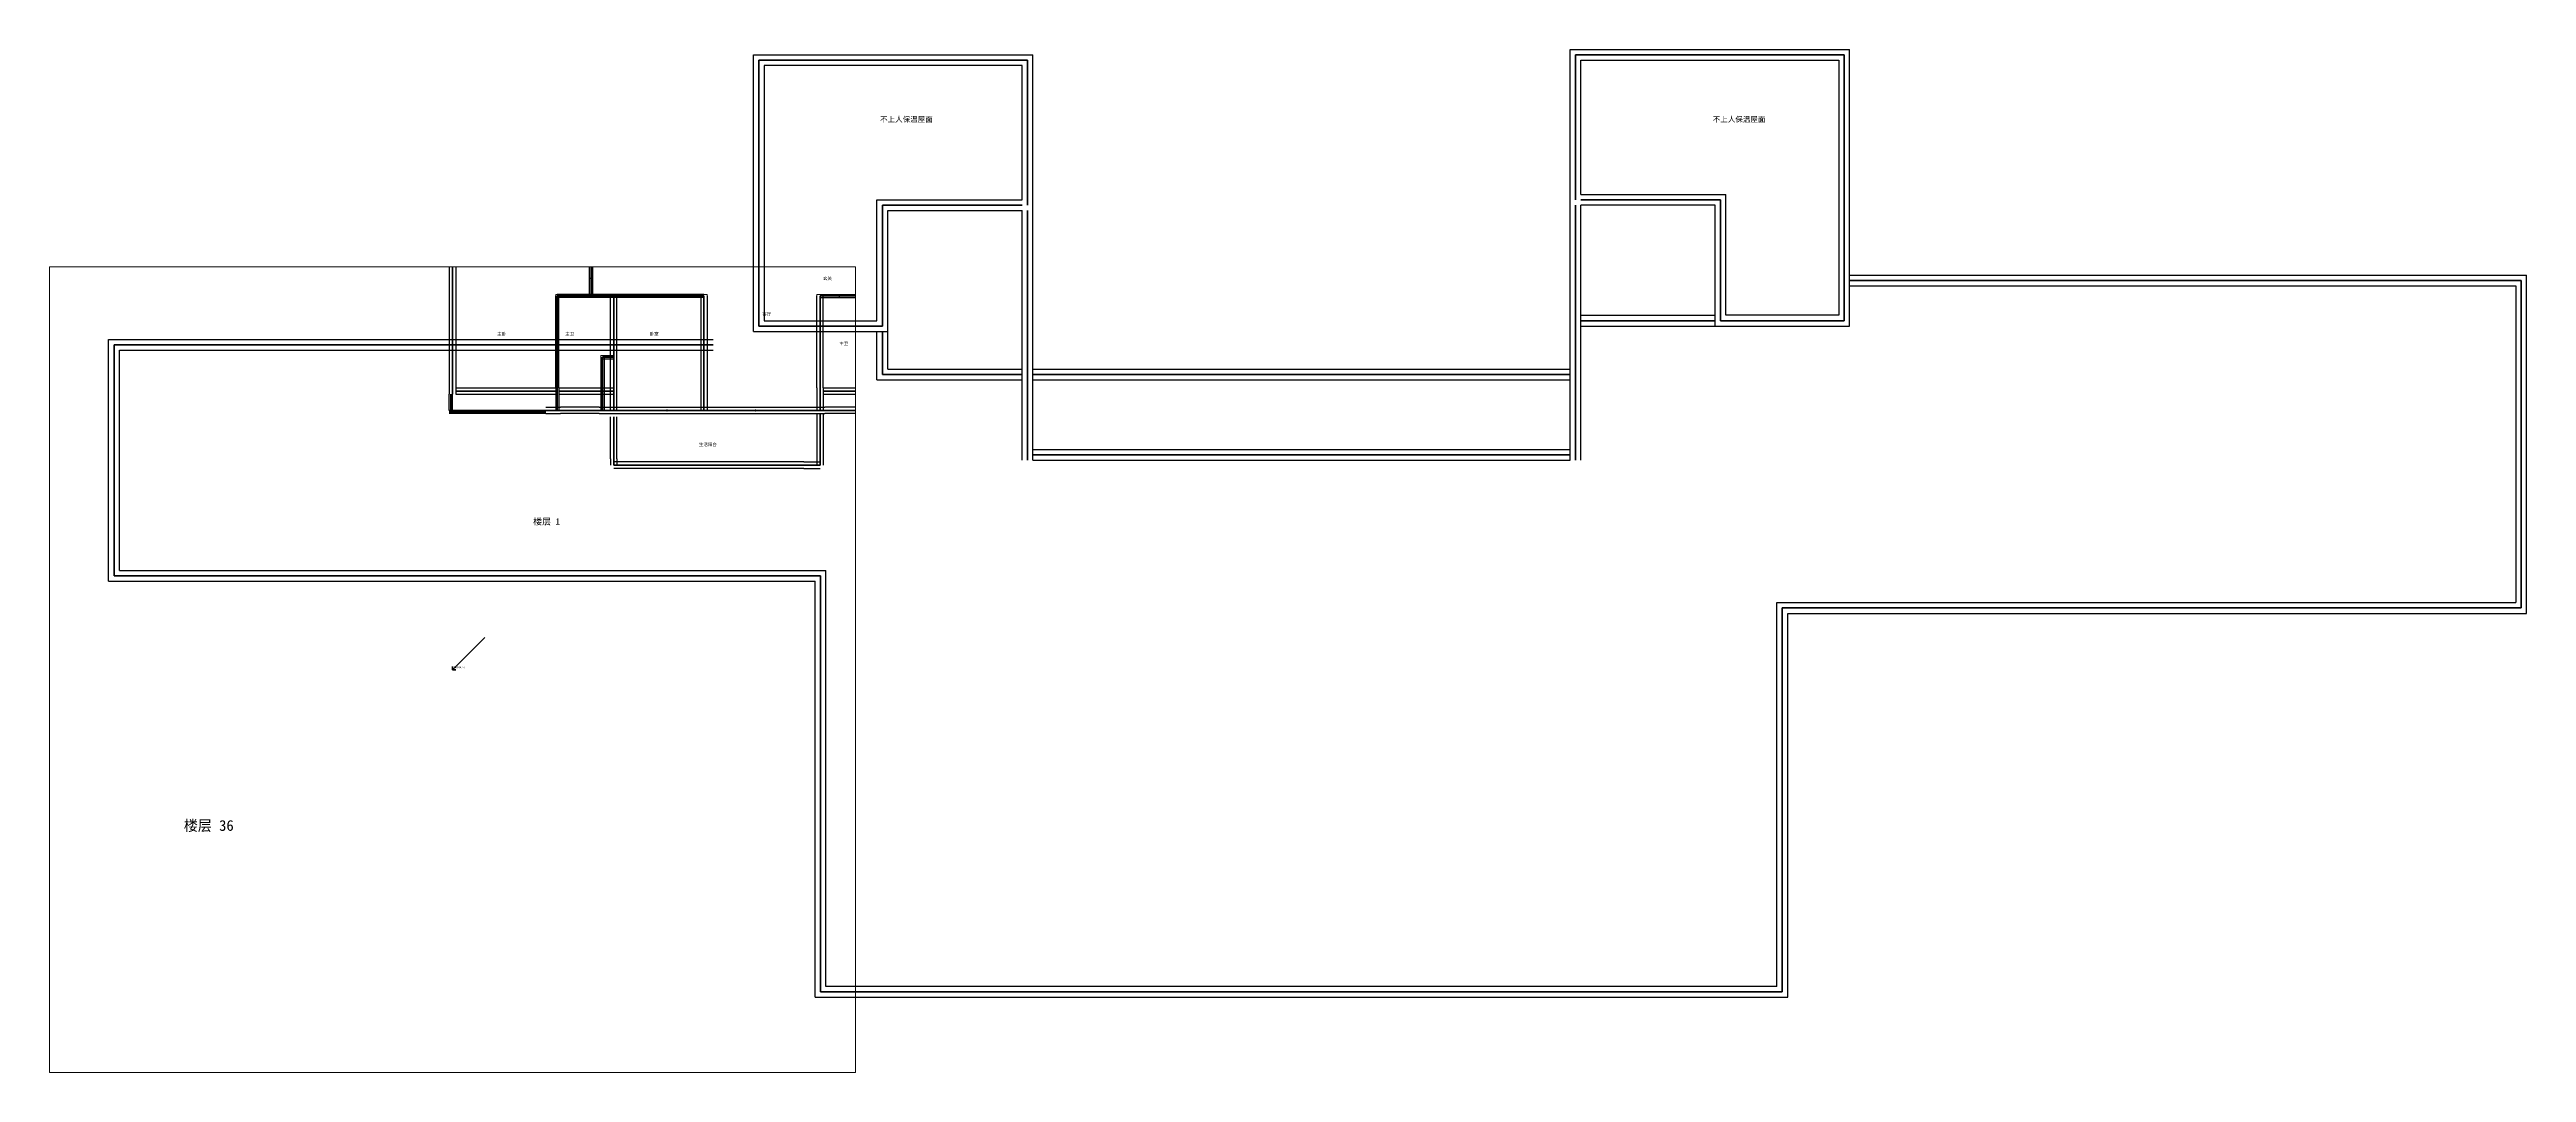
# Paper-space layout '楼层 36' of a CAD drawing. Header units: metres. Extents: x 0 to 922, y 0 to 381.
# The model-space entities are those that its viewports show. They can reach past a viewport. Long polylines and large blocks are cut down to what shows.
import ezdxf

# ---------------------------------------------------------------- set-up
doc = ezdxf.new("R2010")
doc.units = ezdxf.units.M
for name, color, linetype in [('DOORS', 2, 'Continuous'), ('HEATING_PIPES', 5, 'Continuous'), ('ROOMS', 4, 'Continuous'), ('TEXT', 7, 'Continuous'), ('WALLS', 1, 'Continuous')]:
    doc.layers.add(name, color=color, linetype=linetype)

# ---------------------------------------------------------------- blocks, each defined once
blk = doc.blocks.new('FLOOR_36')
at = {"layer": 'ROOMS', "color": 4, "lineweight": 20}
for points in [[(308, 325), (362, 325), (362, 375), (266, 375), (266, 280), (308, 280)], [(666, 282), (666, 377), (570, 377), (570, 327), (624, 327), (624, 282)]]:
    blk.add_lwpolyline(points, dxfattribs=at)
at = {"layer": 'WALLS', "lineweight": 25}
for p, q in [((262, 379), (366, 379)), ((262, 276), (262, 379)), ((366, 321), (366, 379)), ((566, 381), (670, 381)), ((566, 323), (566, 381)), ((670, 278), (670, 381)), ((362, 375), (266, 375)), ((266, 375), (266, 280)), ((362, 325), (362, 375)), ((570, 377), (666, 377)), ((570, 327), (570, 377)), ((666, 377), (666, 282)), ((308, 325), (362, 325)), ((308, 280), (308, 325)), ((566, 228), (566, 323)), ((570, 327), (624, 327)), ((620, 323), (570, 323)), ((570, 228), (570, 323)), ((620, 278), (620, 323)), ((624, 282), (624, 327)), ((312, 321), (362, 321)), ((312, 276), (312, 321)), ((362, 228), (362, 321)), ((366, 228), (366, 321)), ((670, 297), (922, 297)), ((922, 171), (922, 297)), ((670, 293), (918, 293)), ((918, 293), (918, 175)), ((266, 280), (308, 280)), ((570, 282), (620, 282)), ((570, 278), (620, 278)), ((620, 278), (670, 278)), ((666, 282), (624, 282)), ((22, 273), (247, 273)), ((22, 183), (22, 273)), ((26, 269), (247, 269)), ((26, 187), (26, 269)), ((262, 276), (312, 276)), ((308, 258), (308, 276)), ((312, 262), (312, 276)), ((312, 262), (362, 262)), ((366, 262), (566, 262)), ((308, 258), (362, 258)), ((366, 258), (566, 258)), ((366, 232), (566, 232)), ((366, 228), (566, 228)), ((26, 187), (289, 187)), ((289, 32), (289, 187)), ((22, 183), (285, 183)), ((285, 28), (285, 183)), ((643, 175), (918, 175)), ((643, 32), (643, 175)), ((647, 171), (922, 171)), ((647, 28), (647, 171)), ((285, 28), (647, 28)), ((643, 32), (289, 32))]:
    blk.add_line(p, q, dxfattribs=at)
at = {"layer": 'WALLS', "lineweight": 40}
for p, q in [((568, 379), (668, 379)), ((568, 325), (568, 379)), ((668, 280), (668, 379)), ((264, 377), (364, 377)), ((264, 278), (264, 377)), ((364, 323), (364, 377)), ((310, 323), (362, 323)), ((310, 278), (310, 323)), ((568, 228), (568, 323)), ((570, 325), (622, 325)), ((622, 280), (622, 325)), ((364, 228), (364, 321)), ((670, 295), (920, 295)), ((920, 173), (920, 295)), ((264, 278), (310, 278)), ((570, 280), (620, 280)), ((622, 280), (668, 280)), ((24, 271), (247, 271)), ((24, 185), (24, 271)), ((310, 260), (310, 276)), ((310, 260), (362, 260)), ((366, 260), (566, 260)), ((366, 230), (566, 230)), ((24, 185), (287, 185)), ((287, 30), (287, 185)), ((645, 173), (920, 173)), ((645, 30), (645, 173)), ((287, 30), (645, 30))]:
    blk.add_line(p, q, dxfattribs=at)
at = {"layer": 'TEXT', "color": 7}
for s, height, p in [('不上人保温屋面', 2, (309.16, 353.98)), ('不上人保温屋面', 2, (619.12, 353.98)), ('楼层 36', 4, (50, 90))]:
    blk.add_text(s, height=height, dxfattribs=at).set_placement(p)
blk = doc.blocks.new('FLOOR_1')
at = {"color": 2, "lineweight": 35}
for q in [(0, 2), (2, 0)]:
    blk.add_line((0, 0), q, dxfattribs=at)
at = {"layer": 'DOORS', "color": 2, "lineweight": 35}
for p, q in [((86, 234), (86, 252)), ((84, 232), (68, 232)), ((152, 232), (134, 232)), ((232, 232), (248, 232)), ((115, 161), (151, 161)), ((164, 161), (212, 161))]:
    blk.add_line(p, q, dxfattribs=at)
at = {"layer": 'DOORS', "color": 2}
for centre in [(76, 232), (86, 243), (143, 232), (240, 232), (133, 161), (188, 161)]:
    blk.add_circle(centre, 0.4, dxfattribs=at)
at = {"layer": 'HEATING_PIPES', "lineweight": 30}
blk.add_line((0, 0), (20, 20), dxfattribs=at)
at = {"layer": 'ROOMS', "color": 4, "lineweight": 20}
for points in [[(87, 233), (158, 233), (158, 163), (226, 163), (226, 233), (262, 233), (262, 264), (214, 264), (214, 317), (158, 317), (158, 254), (87, 254)], [(87, 233), (158, 233), (158, 163), (226, 163), (226, 233), (262, 233), (262, 264), (214, 264), (214, 317), (158, 317), (158, 254), (87, 254)], [(87, 233), (158, 233), (158, 163), (226, 163), (226, 233), (262, 233), (262, 264), (214, 264), (214, 317), (158, 317), (158, 254), (87, 254)], [(2, 281), (54, 281), (54, 254), (85, 254), (85, 233), (64, 233), (64, 175), (2, 175)], [(2, 281), (54, 281), (54, 254), (85, 254), (85, 233), (64, 233), (64, 175), (2, 175)], [(92, 175), (92, 195), (98, 195), (98, 231), (66, 231), (66, 175)], [(154, 163), (154, 231), (102, 231), (102, 163)], [(256, 194), (262, 194), (262, 231), (230, 231), (230, 175), (256, 175)], [(102, 129), (226, 129), (226, 159), (102, 159)]]:
    blk.add_lwpolyline(points, dxfattribs=at)
at = {"layer": 'WALLS', "lineweight": 25}
for p, q in [((-2, 256), (-2, 171)), ((2, 256), (2, 171)), ((85, 232), (85, 255)), ((87, 232), (87, 255)), ((64, 175), (64, 232)), ((86, 233), (65, 233)), ((86, 231), (65, 231)), ((66, 175), (66, 232)), ((85, 231), (85, 232)), ((100, 233), (86, 233)), ((100, 231), (86, 231)), ((87, 231), (87, 232)), ((98, 194), (98, 232)), ((156, 233), (100, 233)), ((156, 231), (100, 231)), ((102, 194), (102, 232)), ((154, 232), (154, 161)), ((158, 232), (158, 161)), ((226, 175), (226, 232)), ((228, 233), (264, 233)), ((228, 231), (264, 231)), ((230, 175), (230, 232)), ((92, 194), (92, 173)), ((93, 195), (100, 195)), ((93, 193), (100, 193)), ((94, 194), (94, 173)), ((98, 173), (98, 194)), ((102, 173), (102, 194)), ((-2, 161), (-2, 171)), ((0, 161), (0, 171)), ((2, 175), (64, 175)), ((2, 171), (64, 171)), ((64, 175), (64, 161)), ((66, 175), (92, 175)), ((66, 175), (66, 161)), ((66, 171), (92, 171)), ((92, 173), (92, 161)), ((93, 175), (100, 175)), ((93, 171), (100, 171)), ((94, 173), (94, 161)), ((98, 161), (98, 173)), ((102, 161), (102, 173)), ((226, 175), (226, 161)), ((230, 175), (256, 175)), ((230, 175), (230, 161)), ((230, 171), (256, 171)), ((58, 161), (-2, 161)), ((58, 159), (-2, 159)), ((58, 163), (65, 163)), ((58, 159), (65, 159)), ((65, 163), (67, 163)), ((65, 159), (67, 159)), ((91, 163), (67, 163)), ((91, 159), (67, 159)), ((91, 163), (93, 163)), ((91, 159), (93, 159)), ((93, 163), (100, 163)), ((93, 159), (100, 159)), ((98, 131), (98, 157)), ((100, 163), (156, 163)), ((100, 159), (156, 159)), ((102, 131), (102, 157)), ((156, 163), (228, 163)), ((156, 159), (228, 159)), ((226, 159), (226, 131)), ((228, 163), (231, 163)), ((228, 159), (231, 159)), ((230, 159), (230, 131)), ((255, 163), (231, 163)), ((255, 159), (231, 159)), ((98, 131), (98, 127)), ((110, 129), (100, 129)), ((110, 125), (100, 125)), ((102, 131), (102, 127)), ((218, 129), (110, 129)), ((218, 125), (110, 125)), ((218, 129), (228, 129)), ((218, 125), (228, 125)), ((226, 131), (226, 127)), ((230, 131), (230, 127))]:
    blk.add_line(p, q, dxfattribs=at)
at = {"layer": 'WALLS', "lineweight": 40}
for p, q in [((0, 256), (0, 171)), ((86, 232), (86, 255)), ((86, 232), (65, 232)), ((65, 175), (65, 232)), ((86, 231), (86, 232)), ((100, 232), (86, 232)), ((100, 194), (100, 232)), ((156, 232), (100, 232)), ((156, 232), (156, 161)), ((228, 232), (264, 232)), ((228, 175), (228, 232)), ((93, 194), (100, 194)), ((93, 194), (93, 173)), ((100, 173), (100, 194)), ((-1, 161), (-1, 171)), ((2, 173), (64, 173)), ((65, 175), (65, 161)), ((66, 173), (92, 173)), ((93, 173), (93, 161)), ((93, 173), (100, 173)), ((100, 161), (100, 173)), ((228, 175), (228, 161)), ((230, 173), (256, 173)), ((58, 160), (-2, 160)), ((58, 161), (65, 161)), ((65, 161), (67, 161)), ((91, 161), (67, 161)), ((91, 161), (93, 161)), ((93, 161), (100, 161)), ((100, 161), (156, 161)), ((100, 131), (100, 157)), ((156, 161), (228, 161)), ((228, 161), (231, 161)), ((228, 159), (228, 131)), ((255, 161), (231, 161)), ((100, 131), (100, 127)), ((110, 127), (100, 127)), ((218, 127), (110, 127)), ((218, 127), (228, 127)), ((228, 131), (228, 127))]:
    blk.add_line(p, q, dxfattribs=at)
at = {"layer": 'TEXT', "color": 7}
for s, height, p in [('玄关', 2, (229.8, 241.9)), ('客厅', 2, (192.2, 219.8)), ('主卧', 2, (27.7, 207.5)), ('主卫', 2, (69.9, 207.5)), ('卧室', 2, (122.3, 207.5)), ('主卫', 2, (240, 201.4)), ('生活阳台', 2, (152.8, 138.8)), ('楼层 1', 4, (50, 90)), ('原点(0,0)', 1, (1, 1))]:
    blk.add_text(s, height=height, dxfattribs=at).set_placement(p)

msp = doc.modelspace()

# ---------------------------------------------------------------- block references
at = {"layer": 'WALLS'}
msp.add_blockref('FLOOR_1', (0, 0), dxfattribs=at)

psp = doc.layouts.new('楼层 36')

# ---------------------------------------------------------------- block references
psp.add_blockref('FLOOR_36', (0, 0))

# ---------------------------------------------------------------- viewports
at = {"layer": 'VIEWPORTS'}
psp.add_viewport(center=(150, 150), size=(300, 300), view_center_point=(0, 0), view_height=500, dxfattribs=at)

doc.saveas('drawing.dxf')
